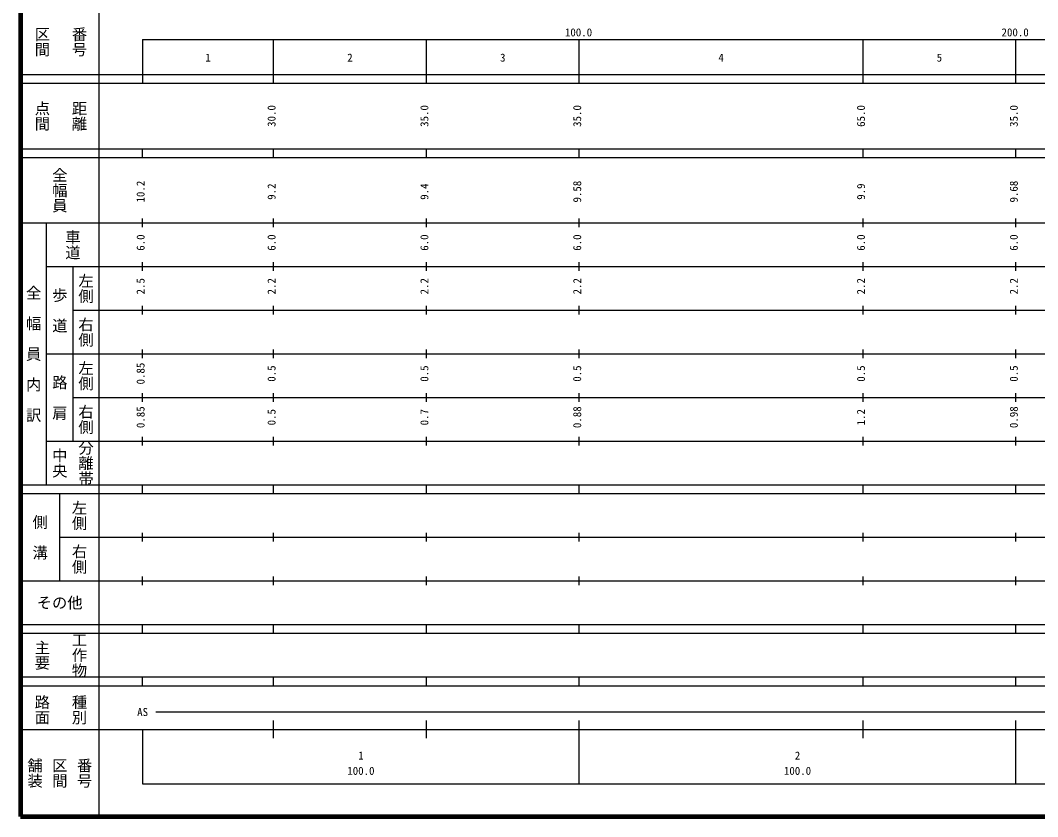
# Model space of a CAD drawing. Units: millimetres on the paper, enlarged 1000 times. Extents: x 40000 to 680000, y 20000 to 380000.
# Drawn here: x 40000 to 273002, y 20000 to 202409 of the extents above; entities that cross this region are included whole.
import ezdxf
from ezdxf.enums import TextEntityAlignment as Align

# ---------------------------------------------------------------- set-up
doc = ezdxf.new("R2010")
doc.units = ezdxf.units.MM
doc.header["$LTSCALE"] = 1000
doc.layers.add('M-TTL', color=2, linetype='Continuous', lineweight=140)
doc.layers.add('M-TTL-BAND', color=7, linetype='Continuous', lineweight=25)
doc.styles.add('@ＭＳ ゴシック', font='')
doc.styles.add('ＭＳ ゴシック', font='')
doc.styles.get('@ＭＳ ゴシック').set_extended_font_data('@MS Gothic')
doc.styles.get('ＭＳ ゴシック').set_extended_font_data('MS Gothic')

msp = doc.modelspace()

# ---------------------------------------------------------------- linework, layer by layer
at = {"layer": 'M-TTL'}
for p, q in [((40000, 380000), (40000, 20000)), ((40000, 20000), (680000, 20000))]:
    msp.add_line(p, q, dxfattribs=at)
at = {"layer": 'M-TTL-BAND'}
for p, q in [((58000, 370000), (58000, 20000)), ((68000, 198000), (579000, 198000)), ((68000, 198000), (68000, 188000)), ((98000, 188000), (98000, 198000)), ((133000, 188000), (133000, 198000)), ((168000, 188000), (168000, 198000)), ((233000, 188000), (233000, 198000)), ((268000, 188000), (268000, 198000)), ((40000, 190000), (579000, 190000)), ((40000, 188000), (579000, 188000)), ((40000, 173000), (579000, 173000)), ((68000, 171000), (68000, 173000)), ((98000, 171000), (98000, 173000)), ((133000, 171000), (133000, 173000)), ((168000, 171000), (168000, 173000)), ((233000, 171000), (233000, 173000)), ((268000, 171000), (268000, 173000)), ((40000, 171000), (579000, 171000)), ((68000, 155000), (68000, 157000)), ((98000, 155000), (98000, 157000)), ((133000, 155000), (133000, 157000)), ((168000, 155000), (168000, 157000)), ((233000, 155000), (233000, 157000)), ((268000, 155000), (268000, 157000)), ((40000, 156000), (579000, 156000)), ((46000, 96000), (46000, 156000)), ((68000, 145000), (68000, 147000)), ((98000, 145000), (98000, 147000)), ((133000, 145000), (133000, 147000)), ((168000, 145000), (168000, 147000)), ((233000, 145000), (233000, 147000)), ((268000, 145000), (268000, 147000)), ((46000, 146000), (579000, 146000)), ((52000, 146000), (52000, 106000)), ((52000, 136000), (579000, 136000)), ((68000, 135000), (68000, 137000)), ((98000, 135000), (98000, 137000)), ((133000, 135000), (133000, 137000)), ((168000, 135000), (168000, 137000)), ((233000, 135000), (233000, 137000)), ((268000, 135000), (268000, 137000)), ((46000, 126000), (579000, 126000)), ((68000, 125000), (68000, 127000)), ((98000, 125000), (98000, 127000)), ((133000, 125000), (133000, 127000)), ((168000, 125000), (168000, 127000)), ((233000, 125000), (233000, 127000)), ((268000, 125000), (268000, 127000)), ((68000, 115000), (68000, 117000)), ((98000, 115000), (98000, 117000)), ((133000, 115000), (133000, 117000)), ((168000, 115000), (168000, 117000)), ((233000, 115000), (233000, 117000)), ((268000, 115000), (268000, 117000)), ((52000, 116000), (579000, 116000)), ((46000, 106000), (579000, 106000)), ((68000, 105000), (68000, 107000)), ((98000, 105000), (98000, 107000)), ((133000, 105000), (133000, 107000)), ((168000, 105000), (168000, 107000)), ((233000, 105000), (233000, 107000)), ((268000, 105000), (268000, 107000)), ((40000, 96000), (579000, 96000)), ((68000, 94000), (68000, 96000)), ((98000, 94000), (98000, 96000)), ((133000, 94000), (133000, 96000)), ((168000, 94000), (168000, 96000)), ((233000, 94000), (233000, 96000)), ((268000, 94000), (268000, 96000)), ((40000, 94000), (579000, 94000)), ((49000, 94000), (49000, 74000)), ((49000, 84000), (579000, 84000)), ((68000, 83000), (68000, 85000)), ((98000, 83000), (98000, 85000)), ((133000, 83000), (133000, 85000)), ((168000, 83000), (168000, 85000)), ((233000, 83000), (233000, 85000)), ((268000, 83000), (268000, 85000)), ((68000, 73000), (68000, 75000)), ((98000, 73000), (98000, 75000)), ((133000, 73000), (133000, 75000)), ((168000, 73000), (168000, 75000)), ((233000, 73000), (233000, 75000)), ((268000, 73000), (268000, 75000)), ((40000, 74000), (579000, 74000)), ((40000, 64000), (579000, 64000)), ((68000, 62000), (68000, 64000)), ((98000, 62000), (98000, 64000)), ((133000, 62000), (133000, 64000)), ((168000, 62000), (168000, 64000)), ((233000, 62000), (233000, 64000)), ((268000, 62000), (268000, 64000)), ((40000, 62000), (579000, 62000)), ((40000, 52000), (579000, 52000)), ((68000, 50000), (68000, 52000)), ((98000, 50000), (98000, 52000)), ((133000, 50000), (133000, 52000)), ((168000, 50000), (168000, 52000)), ((233000, 50000), (233000, 52000)), ((268000, 50000), (268000, 52000)), ((40000, 50000), (579000, 50000)), ((71000, 44000), (565000, 44000)), ((98000, 38000), (98000, 42000)), ((133000, 38000), (133000, 42000)), ((168000, 27500), (168000, 42000)), ((233000, 38000), (233000, 42000)), ((268000, 27500), (268000, 42000)), ((40000, 40000), (579000, 40000)), ((68000, 40000), (68000, 27500)), ((68000, 27500), (579000, 27500))]:
    msp.add_line(p, q, dxfattribs=at)

# ---------------------------------------------------------------- texts
at = {"layer": 'M-TTL-BAND', "style": '@ＭＳ ゴシック'}
for s, p in [('区間', (45000, 197500)), ('番号', (53500, 197500)), ('点間', (45000, 180500)), ('距離', (53500, 180500)), ('全幅員', (49000, 163500)), ('車道', (52000, 151000)), ('左側', (55000, 141000)), ('全\u3000幅\u3000員\u3000内\u3000訳', (43000, 126000)), ('歩\u3000道', (49000, 136000)), ('右側', (55000, 131000)), ('左側', (55000, 121000)), ('路\u3000肩', (49000, 116000)), ('右側', (55000, 111000)), ('分離帯', (55000, 101000)), ('中央', (49000, 101000)), ('左側', (53500, 89000)), ('側\u3000溝', (44500, 84000)), ('右側', (53500, 79000)), ('工作物', (53500, 57000)), ('主要', (45000, 57000)), ('路面', (45000, 44500)), ('種別', (53500, 44500)), ('舗装', (43333, 30000)), ('区間', (49000, 30000)), ('番号', (54667, 30000))]:
    msp.add_text(s, height=2566, rotation=270, dxfattribs=at).set_placement(p, align=Align.MIDDLE_CENTER)
at = {"layer": 'M-TTL-BAND', "style": 'ＭＳ ゴシック'}
for s, p in [('100.0', (167844, 198195)), ('200.0', (267844, 198195)), ('1', (83000, 192405)), ('2', (115500, 192405)), ('3', (150500, 192405)), ('4', (200500, 192405)), ('5', (250500, 192405)), ('AS', (68000, 42500)), ('1', (118000, 32523)), ('2', (218000, 32523)), ('100.0', (118000, 29033)), ('100.0', (218000, 29033))]:
    msp.add_text(s, height=1833, dxfattribs=at).set_placement(p, align=Align.BOTTOM_CENTER)
for s, p in [('30.0', (99000, 180500)), ('35.0', (134000, 180500)), ('35.0', (169000, 180500)), ('65.0', (234000, 180500)), ('35.0', (269000, 180500)), ('10.2', (69000, 163174)), ('9.58', (169000, 163174)), ('9.68', (269000, 163174)), ('9.2', (99000, 163174)), ('9.4', (134000, 163174)), ('9.9', (234000, 163174)), ('6.0', (69000, 151500)), ('6.0', (99000, 151500)), ('6.0', (134000, 151500)), ('6.0', (169000, 151500)), ('6.0', (234000, 151500)), ('6.0', (269000, 151500)), ('2.5', (69000, 141500)), ('2.2', (99000, 141500)), ('2.2', (134000, 141500)), ('2.2', (169000, 141500)), ('2.2', (234000, 141500)), ('2.2', (269000, 141500)), ('0.85', (69000, 121500)), ('0.5', (99000, 121500)), ('0.5', (134000, 121500)), ('0.5', (169000, 121500)), ('0.5', (234000, 121500)), ('0.5', (269000, 121500)), ('0.85', (69000, 111500)), ('0.5', (99000, 111500)), ('0.7', (134000, 111500)), ('0.88', (169000, 111500)), ('1.2', (234000, 111500)), ('0.98', (269000, 111500))]:
    msp.add_text(s, height=1833, rotation=90, dxfattribs=at).set_placement(p, align=Align.BOTTOM_CENTER)
msp.add_text('その他', height=2566, dxfattribs=at).set_placement((49000, 69000), align=Align.MIDDLE_CENTER)

doc.saveas('drawing.dxf')
